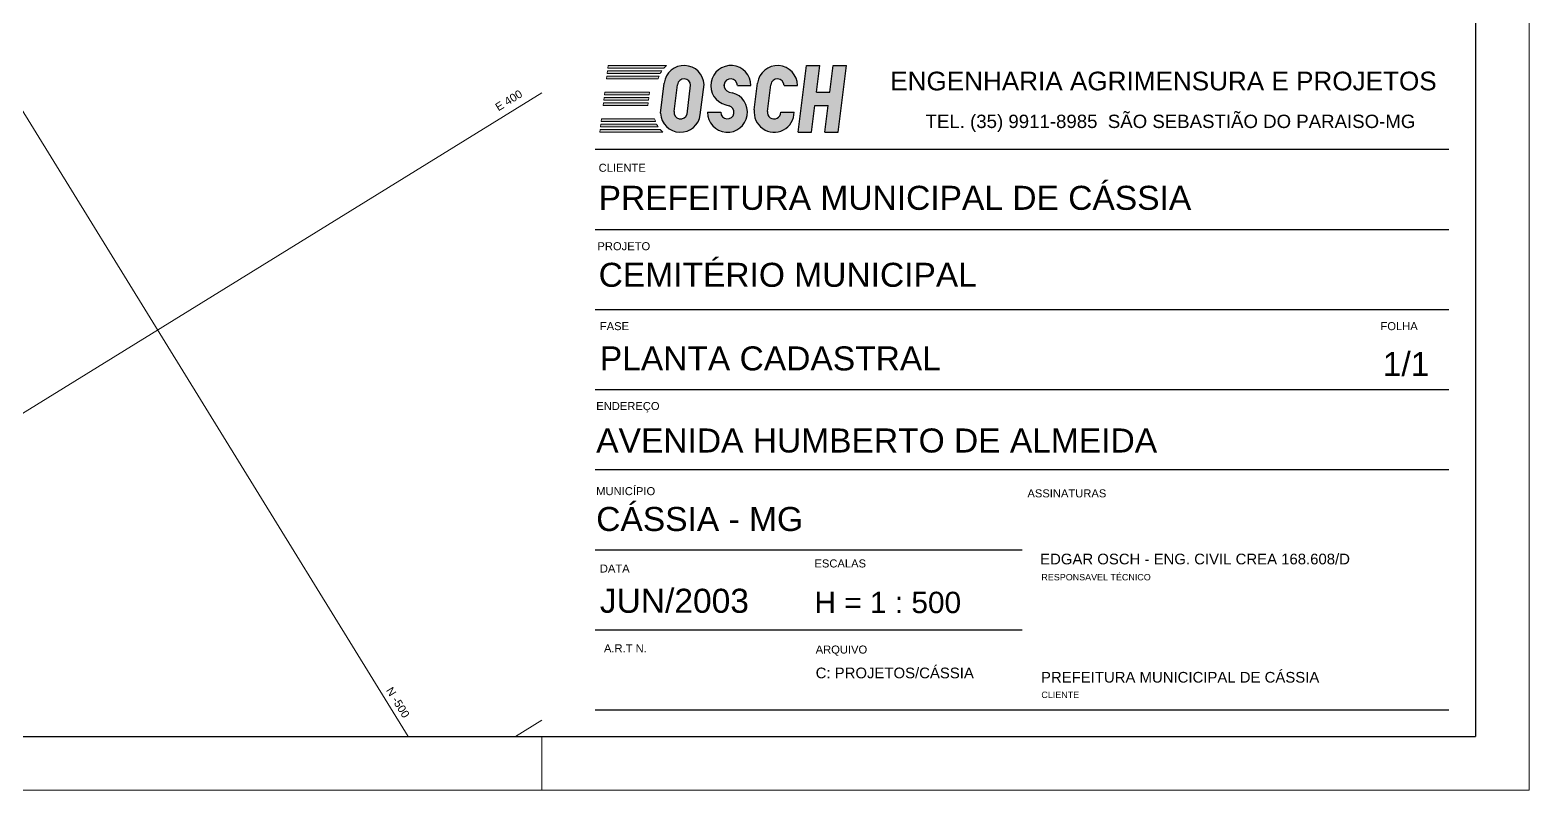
# Model space of a CAD drawing. Header units: inches. Extents: x 0 to 420, y 0 to 297.
# Drawn here: x 280 to 420.4, y 0.3 to 71.5 of the extents above; entities that cross this region are included whole.
import ezdxf
from ezdxf.enums import TextEntityAlignment as Align

# ---------------------------------------------------------------- set-up
doc = ezdxf.new("R2010")
doc.units = ezdxf.units.IN
doc.header["$LTSCALE"] = 2.5
doc.header["$MEASUREMENT"] = 0
doc.layers.get('0').update_dxf_attribs({"lineweight": 0})
for name, color, linetype, lineweight in [('MALHA_COORDENADA4', 10, 'Continuous', 0), ('PEN 01', 1, 'Continuous', 9), ('PEN 02', 2, 'Continuous', 20)]:
    doc.layers.add(name, color=color, linetype=linetype, lineweight=lineweight)
doc.layers.add('PEN 06', color=6, linetype='Continuous')
doc.layers.add('PEN 08', color=7, linetype='Continuous')
doc.styles.add('EOSCH', font='arial.ttf')
doc.styles.get("Standard").update_dxf_attribs({"font": 'arial.ttf'})

msp = doc.modelspace()

# ---------------------------------------------------------------- hatches: boundary and pattern name
at = {"layer": 'PEN 01', "ltscale": 20}
h = msp.add_hatch(color=10, dxfattribs=at)
h.paths.add_polyline_path([(339.6099356195613, 68.172038231481), (334.1551885289654, 68.172038231481), (334.1239385289591, 67.92203823054899), (339.3636946688879, 67.92203822961108, -0.03513385625784493)])
h.paths.add_polyline_path([(339.1756185527278, 67.6720382314644), (334.0926885290095, 67.6720382305549), (334.0614385290032, 67.4220382296229), (339.0309588002914, 67.42203822868498, -0.02890777322935756)])
h.paths.add_polyline_path([(338.9216559391152, 67.17203823056673), (334.0301885289968, 67.17203823056673), (333.9989385289904, 66.92203823148213), (338.8429155970393, 66.92203823054422, -0.02622872419344951)])
h.paths.add_polyline_path([(338.0360857557015, 65.67203823148327), (333.8426885289586, 65.67203823148327), (333.8114385289522, 65.42203823055127), (338.004835755752, 65.42203823055127)])
h.paths.add_polyline_path([(337.9735857557457, 65.17203823055718), (333.7801885289459, 65.17203823146667), (333.7489385289395, 64.92203822962517), (337.9423357552845, 64.92203822962517)])
h.paths.add_polyline_path([(337.9110857557329, 64.67203823054058), (333.7176885289331, 64.67203823054058), (333.6864385289836, 64.42203823054649), (337.249971869111, 64.42203823148441), (337.8798357557266, 64.42203823054649)])
h.paths.add_polyline_path([(338.501232277762, 63.17203823148554), (333.5301885290086, 63.17203823148554), (333.4989385290023, 62.92203822961562), (338.5799726202926, 62.92203823055354, -0.02622872439233455)])
h.paths.add_polyline_path([(338.6892754818668, 62.67203823055945), (333.4676885289959, 62.67203823146895), (333.4364385289895, 62.42203822962745), (338.8339352344169, 62.42203822868953, -0.02890777324369856)])
h.paths.add_polyline_path([(339.0220113505201, 62.17203823054285), (333.4051885285284, 62.17203822960494), (333.3739385289768, 61.92203823148668), (339.2682522997724, 61.92203823054876, -0.03513385601216452)])
at = {"layer": 'PEN 08'}
h = msp.add_hatch(color=256, dxfattribs=at)
edge = h.paths.add_edge_path()
edge.add_line((339.0493447111261, 63.70028768709824), (339.4030091698973, 66.5296033578644))
edge.add_arc((341.2635301886248, 66.29703823146849), 1.875, 2.957792368088292, 172.8749836593699, ccw=False)
edge.add_line((343.1360323467892, 66.3937887739936), (342.7823678880749, 63.56447310228953))
edge.add_arc((340.9218468695748, 63.79703823147076), 1.875, 182.9577923680883, 352.87498365936983, ccw=False)
edge = h.paths.add_edge_path(flags=16)
edge.add_line((340.3211287429407, 63.87455993841252), (340.633628742436, 66.37455993934816))
edge.add_arc((341.2538024155915, 66.29703823146849), 0.6249999999999999, 2.957792368088292, 172.8749836593699, ccw=False)
edge.add_line((341.8779698015705, 66.32928841231967), (341.5383261452952, 63.61213916211761))
edge.add_arc((340.9413024153573, 63.79703823056127), 0.6249999999999999, 172.8749836593699, 342.79217488978054, ccw=False)
h = msp.add_hatch(color=256, dxfattribs=at)
edge = h.paths.add_edge_path()
edge.add_arc((345.6385301888908, 66.297038230559), 1.875, 0, 255.3111511526865)
edge.add_line((345.1630870273142, 64.48331862826274), (345.4747834695958, 64.4016114309951))
edge.add_arc((345.3163024156233, 63.79703823147076), 0.6249999999999999, -180, 75.31115115268648, ccw=False)
edge.add_line((344.6913024156096, 63.79703823147076), (343.4510301883883, 63.79703823147076))
edge.add_arc((345.3260301888271, 63.79703823147076), 1.875, 180, 436.1892039572204)
edge.add_line((345.7736235146435, 65.61783069788896), (345.4796046401875, 65.69010740749115))
edge.add_arc((345.6288024155733, 66.29703823146849), 0.6249999999999999, 0, 256.1892039572204, ccw=False)
edge.add_line((346.2538024155869, 66.29703823146849), (347.5135301883633, 66.297038230559))
h = msp.add_hatch(color=256, dxfattribs=at)
edge = h.paths.add_edge_path()
edge.add_line((347.8405091699109, 64.02960335786668), (348.1530091698609, 66.52960335692649))
edge.add_arc((350.0135301886452, 66.29703823146849), 1.875, 0, 172.8749836593699, ccw=False)
edge.add_line((351.8885301884019, 66.297038230559), (350.6288024155687, 66.297038230559))
edge.add_arc((350.0038024156119, 66.29703823146849), 0.6249999999999999, 0, 172.8749836593698)
edge.add_line((349.3836287424564, 66.37455993934816), (349.0711287429044, 63.87455993841252))
edge.add_arc((349.6913024156051, 63.79703823147076), 0.6249999999999999, 172.8749836593698, 360)
edge.add_line((350.316302415164, 63.79703823147076), (351.5760301888499, 63.79703823147076))
edge.add_arc((349.7010301888658, 63.79703823147076), 1.875, -187.12501634063017, 0, ccw=False)
msp.add_hatch(color=256, dxfattribs=at).paths.add_polyline_path([(351.9520635289531, 61.92203823054876), (352.7333135289986, 68.172038231481), (353.9833135285143, 68.17203823054308), (353.6708135289622, 65.67203823148327), (354.9208135289895, 65.67203823148327), (355.2333135289395, 68.172038231481), (356.4833135289668, 68.172038231481), (355.7020635289782, 61.92203823148668), (354.4520635290077, 61.92203823148668), (354.7645635289577, 64.42203823148441), (353.5145635289873, 64.42203823148441), (353.2020635289804, 61.92203823054876)])

# ---------------------------------------------------------------- linework, layer by layer
at = {"layer": 'MALHA_COORDENADA4'}
for p, q in [((138.3729801954404, 292.3215124713893), (315.4155345625741, 5.321512471383187)), ((230.2179781467912, 5.321512471383187), (327.9401912824632, 65.60370840151734)), ((325.4531834116023, 5.321512471383244), (327.9401912824632, 6.855680506882834))]:
    msp.add_line(p, q, dxfattribs=at)
at = {"layer": 'PEN 01', "color": 10}
for p, q in [((334.0614385290032, 67.4220382296229), (334.0926885290095, 67.6720382305549)), ((334.0926885290095, 67.6720382305549), (339.1756185527278, 67.6720382314644)), ((334.1239385290159, 67.92203822961108), (334.1551885289654, 68.172038231481)), ((334.1239385290159, 67.92203822961108), (339.3636946693427, 67.92203822961108)), ((334.1551885289654, 68.172038231481), (337.9051885289904, 68.172038231481)), ((334.1551885289654, 68.172038231481), (337.9051885289904, 68.172038231481)), ((334.1551885289654, 68.172038231481), (339.6099356195613, 68.172038231481)), ((333.9989385289904, 66.92203823148213), (334.0301885289968, 67.1720382305383)), ((333.9989385289904, 66.92203823148213), (337.7489385289586, 66.92203823148213)), ((333.9989385289904, 66.92203823148213), (338.8429155970393, 66.92203823054422)), ((334.0301885289968, 67.1720382305383), (338.9216559395699, 67.1720382305383)), ((334.0614385290032, 67.4220382296229), (339.0309588012009, 67.42203822868498)), ((333.6864385289836, 64.42203823054649), (333.7176885289331, 64.67203823054058)), ((333.7176885289331, 64.67203823054058), (337.9110857557329, 64.67203823054058)), ((333.7489385289395, 64.92203822962517), (333.7801885289459, 65.17203823146667)), ((333.7489385289395, 64.92203822962517), (337.9423357557393, 64.92203822962517)), ((333.7801885289459, 65.17203823146667), (337.9735857557457, 65.17203823055718)), ((333.8114385289522, 65.42203823055127), (333.8426885289586, 65.67203823148327)), ((333.8114385289522, 65.42203823055127), (338.004835755752, 65.42203823055127)), ((333.8426885289586, 65.67203823148327), (338.0360857557584, 65.67203823148327)), ((333.9208135289745, 65.67203823148327), (337.2801885289768, 65.67203823054535)), ((337.8798357557266, 64.42203823054649), (337.9110857557329, 64.67203823054058)), ((337.9423357557393, 64.92203822962517), (337.9735857557457, 65.17203823055718)), ((338.004835755752, 65.42203823055127), (338.0360857557584, 65.67203823148327)), ((333.6864385289836, 64.42203823054649), (337.249971869111, 64.42203823148441)), ((333.7645635289995, 64.42203823054649), (337.8798357557266, 64.42203823054649)), ((333.3739385289768, 61.92203823148668), (333.4051885285284, 62.17203822960494)), ((333.3739385289768, 61.92203823148668), (339.2682522997724, 61.92203823054876)), ((333.4051885285284, 62.17203822960494), (339.0358821351051, 62.17203823054285)), ((333.4364385289895, 62.42203822962745), (333.4676885289959, 62.67203823146895)), ((333.4364385289895, 62.42203822962745), (338.8339352329958, 62.42203822962745)), ((333.4676885289959, 62.67203823146895), (338.6892754818668, 62.67203823055945)), ((333.4989385290023, 62.92203822961562), (333.5301885290086, 63.17203823148554)), ((333.4989385290023, 62.92203822961562), (338.5799726198379, 62.92203823055354)), ((333.5301885290086, 63.17203823148554), (337.2801885289768, 63.17203823054763)), ((333.5301885290086, 63.17203823148554), (338.501232277762, 63.17203823148554))]:
    msp.add_line(p, q, dxfattribs=at)
for centre, start, end in [((341.2635301886248, 66.29703823146849), 146.6329870431419, 153.2563160370061), ((341.2635301886248, 66.29703823146849), 131.4096221083397, 139.4583980986459), ((341.2635301886248, 66.29703823146849), 159.5126849075749, 165.5224878141448), ((340.9218468695748, 63.79703823147076), 194.4775121858552, 200.487315092425), ((340.9218468695748, 63.79703823147076), 206.7436839629939, 213.3670129568581), ((340.9218468695748, 63.79703823147076), 220.5416019013541, 228.5903778916603)]:
    msp.add_arc(centre, 2.5, start, end, dxfattribs=at)
at = {"layer": 'PEN 02'}
for p, q in [((420.4401912824927, 297.3215124713848), (420.4401912824928, 0.3215124713877913)), ((327.9401912824632, 5.321512452767024), (327.9401912824632, 0.3215124713877913)), ((327.9401912824632, 5.321512471383244), (327.9401912824632, 0.3215124713877913)), ((327.9401912824632, 5.321512471383244), (327.9401912824632, 0.3215124713877913)), ((327.9401912824632, 5.321512471383244), (327.9401912824632, 0.3215124713877913)), ((327.9401912824632, 5.321512471383244), (327.9401912824632, 0.3215124713877913)), ((327.9401912824632, 5.321512471383244), (327.9401912824632, 0.3215124713877913)), ((-0.0598087175112596, 0.3215124713876776), (420.4401912824928, 0.3215124713877913))]:
    msp.add_line(p, q, dxfattribs=at)
at = {"layer": 'PEN 06'}
for p in [(415.4401912824973, 292.3215124713894), (12.44019128247737, 5.32151247138313)]:
    msp.add_line(p, (415.4401912824973, 5.321512471383244), dxfattribs=at)
at = {"layer": 'PEN 08'}
for p, q in [((351.9520635289531, 61.92203823054876), (352.7333135289986, 68.172038231481)), ((352.7333135289986, 68.172038231481), (353.9833135285143, 68.17203823054308)), ((353.6708135289622, 65.67203823148327), (353.9833135285143, 68.17203823054308)), ((354.9208135289895, 65.67203823148327), (355.2333135289395, 68.172038231481)), ((355.2333135289395, 68.172038231481), (356.4833135289668, 68.172038231481)), ((355.7020635289782, 61.92203823148668), (356.4833135289668, 68.172038231481)), ((339.0493447111261, 63.70028768709824), (339.4030091698973, 66.5296033578644)), ((340.3211287429407, 63.87455993841252), (340.633628742436, 66.37455993934816)), ((341.5383261452952, 63.61213916211761), (341.8779698015705, 66.32928841231967)), ((342.7823678880749, 63.56447310228953), (343.1360323467892, 66.3937887739936)), ((344.9989385289577, 66.29703823146849), (345.0086287424178, 66.37455993841024)), ((346.2538024155869, 66.29703823146849), (347.5135301883633, 66.297038230559)), ((347.4989385290123, 66.297038230559), (347.5110323467711, 66.39378877493152)), ((347.8405091699109, 64.02960335786668), (348.1530091698609, 66.52960335692649)), ((349.0711287429044, 63.87455993841252), (349.3836287424564, 66.37455993934816)), ((350.6288024155687, 66.297038230559), (351.8885301884019, 66.297038230559)), ((345.4796046401875, 65.69010740749115), (345.7736235146435, 65.61783069788896)), ((353.6708135289622, 65.67203823148327), (354.9208135289895, 65.67203823148327)), ((343.4510301883883, 63.79703823147076), (344.6913024156096, 63.79703823147076)), ((345.1630870273142, 64.48331862826274), (345.4747834695958, 64.4016114309951)), ((350.316302415164, 63.79703823147076), (351.5760301888499, 63.79703823147076)), ((353.2020635289804, 61.92203823054876), (353.5145635289873, 64.42203823148441)), ((353.5145635289873, 64.42203823148441), (354.7645635289577, 64.42203823148441)), ((354.4520635290077, 61.92203823148668), (354.7645635289577, 64.42203823148441)), ((351.9520635289531, 61.92203823054876), (353.2020635289804, 61.92203823054876)), ((354.4520635290077, 61.92203823148668), (355.7020635289782, 61.92203823148668)), ((332.9401912830839, 60.32151247232798), (412.9401912821017, 60.32151247139007)), ((332.9401912830839, 52.8215124723348), (412.9401912825564, 52.82151247139689)), ((332.9401912830839, 45.3215124723132), (412.9401912825564, 45.32151247046579)), ((332.9401912825724, 37.82151247232002), (412.9401912825564, 37.82151247047261)), ((332.9401912825724, 30.32151247232684), (412.9401912825564, 30.32151247138893)), ((332.9401912830839, 22.82151247230524), (372.9401912825928, 22.82151246951992)), ((332.9401912825724, 15.32151247140257), (372.9401912830476, 15.32151246952674)), ((332.9401912821176, 7.82151247138097), (412.9401912825564, 7.821512472318886))]:
    msp.add_line(p, q, dxfattribs=at)
for centre, radius, start, end in [((341.2635301886248, 66.29703823146849), 1.875, 2.957792368088334, 172.8749836593698), ((345.6385301888908, 66.297038230559), 1.875, 0, 255.3111511526865), ((350.0135301886452, 66.29703823146849), 1.875, 0, 172.8749836593698), ((341.2538024155915, 66.29703823146849), 0.6249999999999999, 2.957792368088334, 172.8749836593698), ((345.6288024155733, 66.29703823146849), 0.6249999999999999, 0, 256.1892039572205), ((350.0038024156119, 66.29703823146849), 0.6249999999999999, 0, 172.8749836593698), ((345.3260301888271, 63.79703823147076), 1.875, 180, 76.18920395722043), ((340.9218468695748, 63.79703823147076), 1.875, 182.9577923680883, 352.8749836593698), ((340.9413024153573, 63.79703823056127), 0.6249999999999999, 172.8749836593698, 342.7921748897805), ((345.3163024156233, 63.79703823147076), 0.6249999999999999, 180, 75.31115115268649), ((349.7010301888658, 63.79703823147076), 1.875, 172.8749836593698, 0), ((349.6913024156051, 63.79703823147076), 0.6249999999999999, 172.8749836593698, 0)]:
    msp.add_arc(centre, radius, start, end, dxfattribs=at)

# ---------------------------------------------------------------- texts
msp.add_text('E 400', height=0.75, rotation=31.66931575779214).set_placement((326.3121752187147, 65.11559600749223), align=Align.BOTTOM_RIGHT)
msp.add_text('N -500', height=0.75, rotation=301.669315757795).set_placement((313.1086047433725, 9.541830508901683), align=Align.BOTTOM_LEFT)
at = {"attachment_point": 1, "style": 'EOSCH'}
for s, insert, char_height, width in [('ENGENHARIA AGRIMENSURA E PROJETOS', (360.5809361331162, 67.59355960365122), 1.75, 52.98591253023754), ('TEL. (35) 9911-8985  SÃO SEBASTIÃO DO PARAISO-MG', (363.8878434222456, 63.56624542219458), 1.25, 49.05234786006535), ('CLIENTE', (333.2534723916446, 58.96916751326864), 0.7499999999999999, 7.864999999999998), ('PREFEITURA MUNICIPAL DE CÁSSIA', (333.2534723911899, 56.90446611536993), 2.25, 79.57410000000002), ('PROJETO', (333.1408641968473, 51.62438749006549), 0.7499999999999999, 7.864999999999998), ('CEMITÉRIO MUNICIPAL', (333.2534723911899, 49.69454456246092), 2.25, 79.57410000000002), ('FASE', (333.3661036800472, 44.13678019351175), 0.7499999999999999, 7.864999999999998), ('FOLHA', (406.5184243242733, 44.13678019351175), 0.7499999999999999, 4.26272862466907), ('PLANTA CADASTRAL', (333.3661036800472, 41.86560829587927), 2.25, 79.57410000000002), ('1/1', (406.733134420589, 41.34334131559592), 2.25, 7.73), ('ENDEREÇO', (333.0282329085016, 36.6557163060437), 0.7499999999999999, 7.864999999999998), ('AVENIDA HUMBERTO DE ALMEIDA', (333.0282329085016, 34.17807462948042), 2.25, 79.91195837402503), ('MUNICÍPIO', (333.0282329085016, 28.68502454875022), 0.7499999999999999, 7.864999999999998), ('ASSINATURAS', (373.4359143824954, 28.47516215449298), 0.7499999999999999, 7.864999999999998), ('CÁSSIA - MG', (333.0282329085016, 26.82679293069179), 2.25, 40.86749999999999), ('EDGAR OSCH - ENG. CIVIL CREA 168.608/D', (374.6291394901086, 22.4527503656733), 0.9999999999999998, 37.502), ('DATA', (333.3660805855893, 21.43892467903208), 0.7499999999999999, 7.864999999999998), ('ESCALAS', (353.4778707806631, 21.91290405902203), 0.7499999999999999, 7.864999999999998), ('RESPONSAVEL TÉCNICO', (374.7467053245522, 20.55161238784842), 0.5999999999999999, 21.338), ('JUN/2003', (333.3660805855893, 19.16775350410683), 2.25, 7.864999999999998), ('H = 1 : 500', (353.4778707811178, 18.88672119480066), 2, 19.50623787857716), ('A.R.T N.', (333.7530038190529, 13.96537874775584), 0.7499999999999999, 7.864999999999998), ('ARQUIVO', (353.5918609831846, 13.8493237592885), 0.7499999999999999, 7.864999999999998), ('C: PROJETOS/CÁSSIA', (353.5918609827299, 11.78462236138978), 0.9999999999999998, 19.477), ('PREFEITURA MUNICICIPAL DE CÁSSIA', (374.7085456770641, 11.37945521573181), 0.9999999999999998, 38.23159999999999), ('CLIENTE', (374.7432083866592, 9.534449313278742), 0.5999999999999999, 21.338)]:
    msp.add_mtext(s, dxfattribs=dict(at, insert=insert, char_height=char_height, width=width))

doc.saveas('drawing.dxf')
